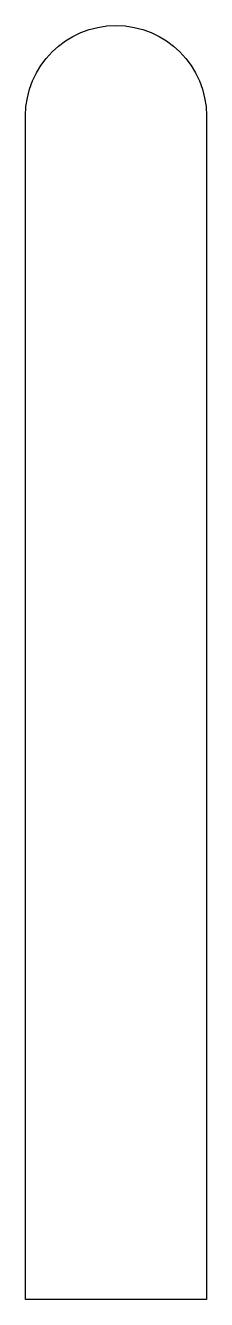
# Model space of a CAD drawing. Header units: millimetres. Extents: x 66 to 106, y -307 to -25.
import ezdxf

# ---------------------------------------------------------------- set-up
doc = ezdxf.new("R2010")
doc.units = ezdxf.units.MM
doc.layers.get('0').update_dxf_attribs({"linetype": 'CONTINUOUS'})

msp = doc.modelspace()

# ---------------------------------------------------------------- linework, layer by layer
msp.add_lwpolyline([(66.1, -306.82), (66.1, -44.91, -1), (106.1, -44.91), (106.1, -306.82)], format="xyb", close=True)

doc.saveas('drawing.dxf')
